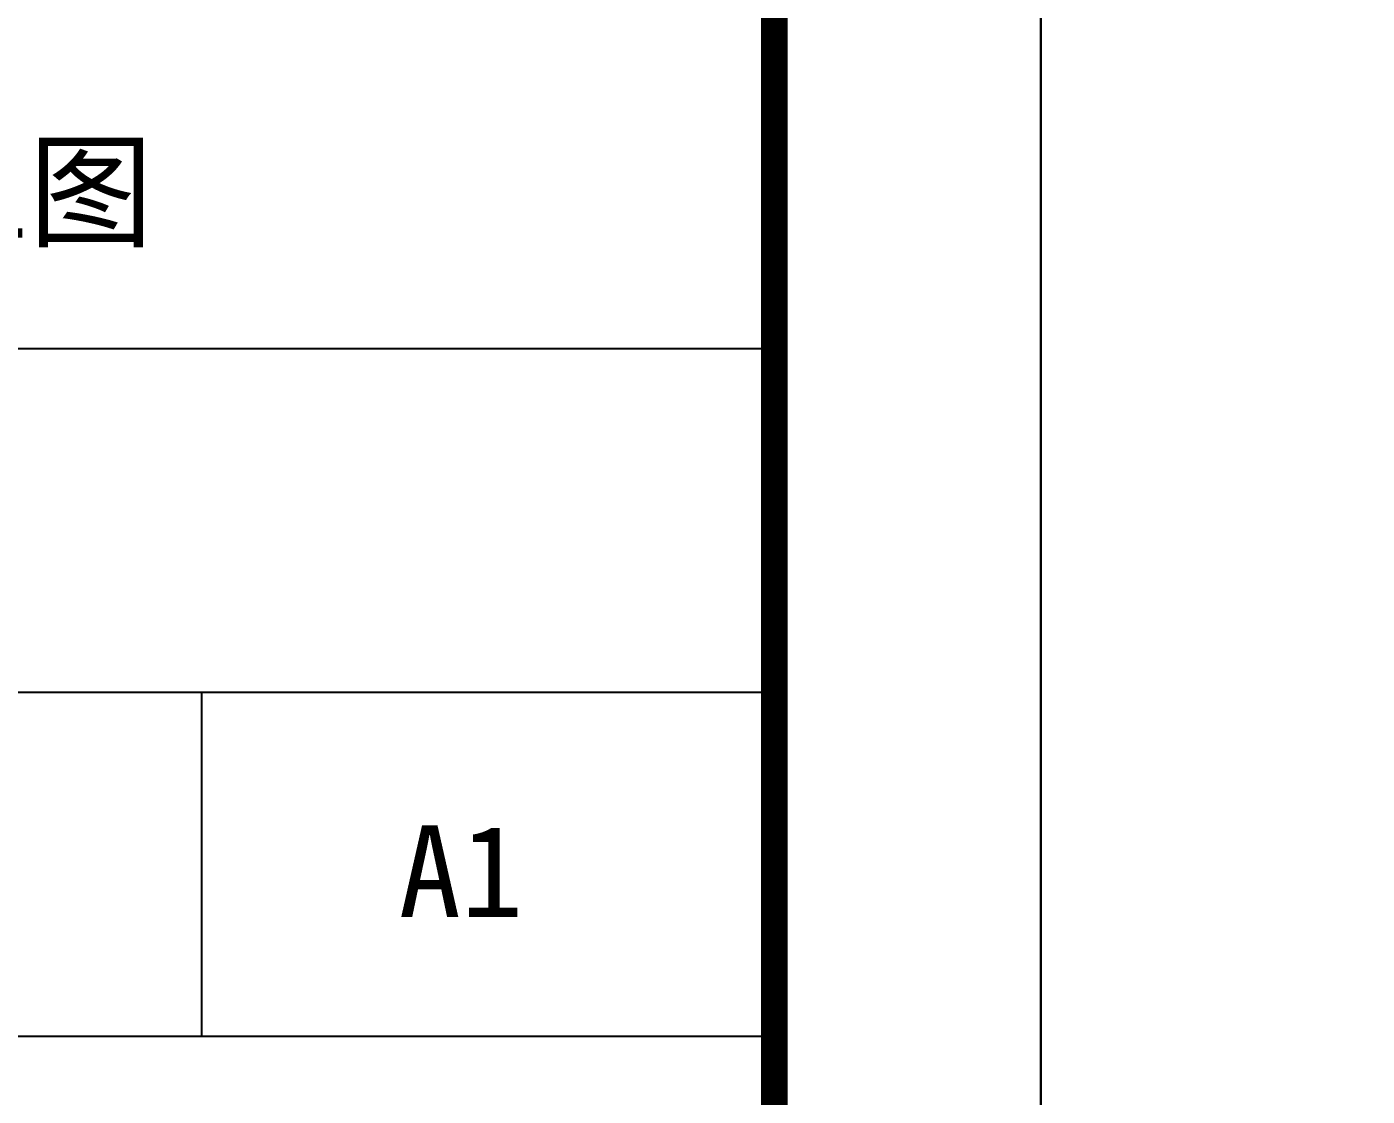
# Model space of a CAD drawing. Extents: x -737978 to 768813, y -372247 to 1140308.
# Drawn here: x -420964 to -418449, y -332255 to -330248 of the extents above; entities that cross this region are included whole.
import ezdxf

# ---------------------------------------------------------------- set-up
doc = ezdxf.new("R2010")
doc.units = 0
doc.header["$LTSCALE"] = 10
doc.header["$MEASUREMENT"] = 0
doc.layers.get('0').update_dxf_attribs({"linetype": 'CONTINUOUS'})
doc.layers.add('PUB_TITLE', color=4, linetype='CONTINUOUS')
doc.styles.add('-宋体', font='', dxfattribs={"width": 0.8})
doc.styles.get('-宋体').set_extended_font_data('SimSun')

# ---------------------------------------------------------------- blocks, each defined once
blk = doc.blocks.new('TQ1')
at = {"layer": 'PUB_TITLE'}
for p, q in [((-49854.8, -408254.8), (-43854.8, -408254.8)), ((-46854.8, -409154.8), (-43854.8, -409154.8)), ((-45354.8, -409154.8), (-45354.8, -410054.8)), ((-49854.8, -410054.8), (-43854.8, -410054.8))]:
    blk.add_line(p, q, dxfattribs=at)
at = {"layer": 'PUB_TITLE', "style": '-宋体'}
for s, p in [('施工图', (-46462.9, -407963.2)), ('A1', (-44838.8, -409743.4))]:
    blk.add_text(s, height=240, dxfattribs=at).set_placement(p)

msp = doc.modelspace()

# ---------------------------------------------------------------- linework, layer by layer
at = {"layer": 'PUB_TITLE'}
for points in [[(-482111.3, -338662.7), (-419061.3, -338662.7), (-419061.3, -308962.7), (-482111.3, -308962.7)], [(-419061.3, -338662.7), (-356011.3, -338662.7), (-356011.3, -308962.7), (-419061.3, -308962.7)]]:
    msp.add_lwpolyline(points, close=True, dxfattribs=at)
at = {"layer": 'PUB_TITLE', "const_width": 50}
msp.add_lwpolyline([(-480861.3, -338162.7), (-419561.3, -338162.7), (-419561.3, -309462.7), (-480861.3, -309462.7)], close=True, dxfattribs=at)

# ---------------------------------------------------------------- block references
at = {"xscale": 0.716753740501642, "yscale": 0.716753740501642, "zscale": 0.716753740501642}
msp.add_blockref('TQ1', (-388128.3, -38233.4), dxfattribs=at)

doc.saveas('drawing.dxf')
